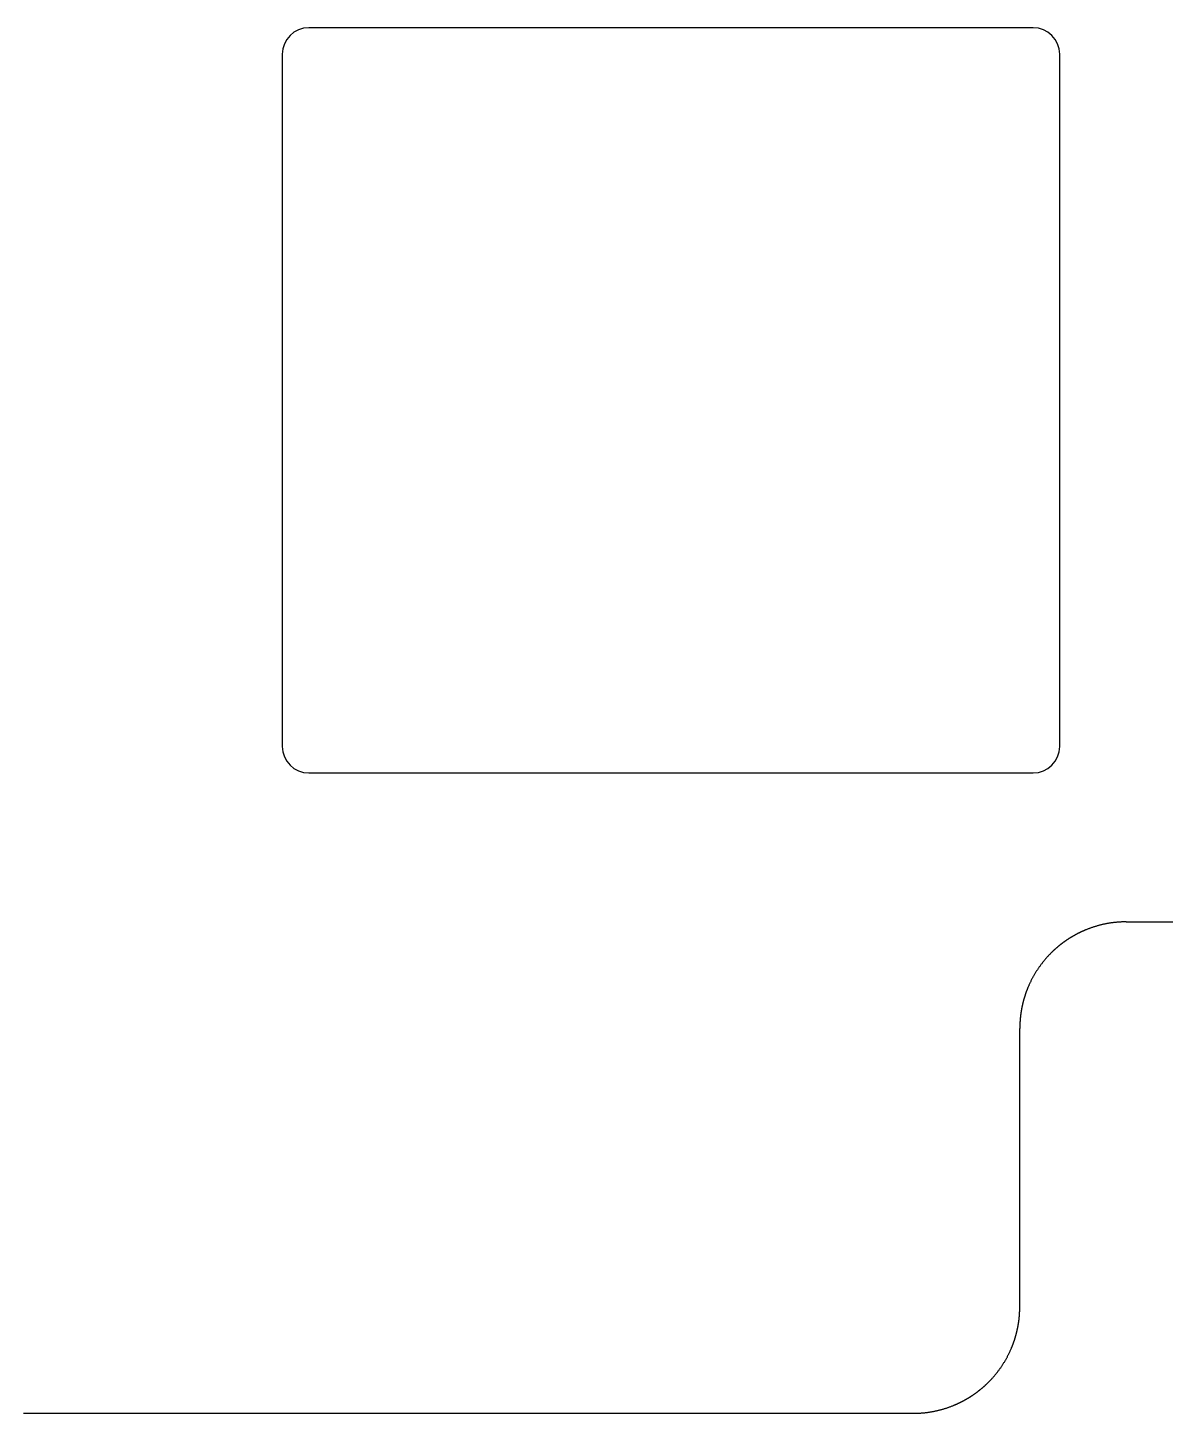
# Model space of a CAD drawing. Header units: millimetres. Extents: x -10 to 277, y -95 to 18.
# Drawn here: x 16.5 to 37.86, y -95.23 to -69.2 of the extents above; entities that cross this region are included whole.
import ezdxf

# ---------------------------------------------------------------- set-up
doc = ezdxf.new("R2010")
doc.units = ezdxf.units.MM
doc.header["$MEASUREMENT"] = 0
doc.layers.get('0').update_dxf_attribs({"linetype": 'CONTINUOUS'})
doc.layers.add('Edge.Cuts', color=53, linetype='CONTINUOUS')

msp = doc.modelspace()

# ---------------------------------------------------------------- linework, layer by layer
msp.add_lwpolyline([(21.775, -83.1975), (35.375, -83.1975, 0.414213562), (35.875, -82.6975), (35.875, -69.6975, 0.414213562), (35.375, -69.1975), (21.775, -69.1975, 0.414212391), (21.275, -69.6975), (21.275, -82.6975, 0.414212391)], format="xyb", close=True)
at = {"layer": 'Edge.Cuts', "linetype": 'Continuous'}
for p, q in [((36.343326, -86.153689), (36.337508, -86.156171)), ((36.349153, -86.151226), (36.343326, -86.153689)), ((36.354987, -86.148781), (36.349153, -86.151226)), ((36.360829, -86.146355), (36.354987, -86.148781)), ((36.372535, -86.141558), (36.360829, -86.146355)), ((36.384272, -86.136835), (36.372535, -86.141558)), ((36.396038, -86.132186), (36.384272, -86.136835)), ((36.407833, -86.127612), (36.396038, -86.132186)), ((36.419656, -86.123113), (36.407833, -86.127612)), ((36.431508, -86.118688), (36.419656, -86.123113)), ((36.443387, -86.114339), (36.431508, -86.118688)), ((36.455294, -86.110065), (36.443387, -86.114339)), ((36.467227, -86.105866), (36.455294, -86.110065)), ((36.479186, -86.101743), (36.467227, -86.105866)), ((36.491171, -86.097696), (36.479186, -86.101743)), ((36.503181, -86.093725), (36.491171, -86.097696)), ((36.515215, -86.089829), (36.503181, -86.093725)), ((36.527274, -86.08601), (36.515215, -86.089829)), ((36.539356, -86.082268), (36.527274, -86.08601)), ((36.551462, -86.078602), (36.539356, -86.082268)), ((36.56359, -86.075013), (36.551462, -86.078602)), ((36.575741, -86.0715), (36.56359, -86.075013)), ((36.587913, -86.068065), (36.575741, -86.0715)), ((36.600106, -86.064706), (36.587913, -86.068065)), ((36.61232, -86.061425), (36.600106, -86.064706)), ((36.624554, -86.058221), (36.61232, -86.061425)), ((36.636809, -86.055095), (36.624554, -86.058221)), ((36.649082, -86.052047), (36.636809, -86.055095)), ((36.661374, -86.049076), (36.649082, -86.052047)), ((36.673684, -86.046183), (36.661374, -86.049076)), ((36.686012, -86.043368), (36.673684, -86.046183)), ((36.698358, -86.040631), (36.686012, -86.043368)), ((36.71072, -86.037972), (36.698358, -86.040631)), ((36.723098, -86.035392), (36.71072, -86.037972)), ((36.735493, -86.03289), (36.723098, -86.035392)), ((36.747902, -86.030466), (36.735493, -86.03289)), ((36.760327, -86.028121), (36.747902, -86.030466)), ((36.772766, -86.025855), (36.760327, -86.028121)), ((36.785219, -86.023667), (36.772766, -86.025855)), ((36.797685, -86.021559), (36.785219, -86.023667)), ((36.810164, -86.019529), (36.797685, -86.021559)), ((36.822656, -86.017578), (36.810164, -86.019529)), ((36.83516, -86.015706), (36.822656, -86.017578)), ((36.847675, -86.013914), (36.83516, -86.015706)), ((36.860202, -86.0122), (36.847675, -86.013914)), ((36.872739, -86.010566), (36.860202, -86.0122)), ((36.885286, -86.009011), (36.872739, -86.010566)), ((36.897843, -86.007536), (36.885286, -86.009011)), ((36.910408, -86.00614), (36.897843, -86.007536)), ((36.922983, -86.004823), (36.910408, -86.00614)), ((36.935566, -86.003586), (36.922983, -86.004823)), ((36.948157, -86.002429), (36.935566, -86.003586)), ((36.960755, -86.001351), (36.948157, -86.002429)), ((36.97336, -86.000353), (36.960755, -86.001351)), ((36.985972, -85.999434), (36.97336, -86.000353)), ((36.99859, -85.998596), (36.985972, -85.999434)), ((37.011213, -85.997837), (36.99859, -85.998596)), ((37.023841, -85.997158), (37.011213, -85.997837)), ((37.036474, -85.996558), (37.023841, -85.997158)), ((37.049111, -85.996039), (37.036474, -85.996558)), ((37.061752, -85.995599), (37.049111, -85.996039)), ((37.074397, -85.99524), (37.061752, -85.995599)), ((37.087044, -85.99496), (37.074397, -85.99524)), ((37.099694, -85.99476), (37.087044, -85.99496)), ((37.112346, -85.99464), (37.099694, -85.99476)), ((37.125, -85.9946), (37.112346, -85.99464)), ((37.125, -85.9946), (39.7085, -85.9946)), ((35.902399, -86.411815), (35.897401, -86.415689)), ((35.907411, -86.407956), (35.902399, -86.411815)), ((35.912434, -86.404114), (35.907411, -86.407956)), ((35.917469, -86.400287), (35.912434, -86.404114)), ((35.922516, -86.396477), (35.917469, -86.400287)), ((35.927576, -86.392682), (35.922516, -86.396477)), ((35.932647, -86.388904), (35.927576, -86.392682)), ((35.937731, -86.385141), (35.932647, -86.388904)), ((35.942826, -86.381395), (35.937731, -86.385141)), ((35.947933, -86.377664), (35.942826, -86.381395)), ((35.953052, -86.37395), (35.947933, -86.377664)), ((35.958183, -86.370252), (35.953052, -86.37395)), ((35.963324, -86.366571), (35.958183, -86.370252)), ((35.968479, -86.362905), (35.963324, -86.366571)), ((35.973644, -86.359257), (35.968479, -86.362905)), ((35.978821, -86.355624), (35.973644, -86.359257)), ((35.984009, -86.352008), (35.978821, -86.355624)), ((35.989209, -86.348408), (35.984009, -86.352008)), ((35.99442, -86.344825), (35.989209, -86.348408)), ((35.999643, -86.341257), (35.99442, -86.344825)), ((36.004876, -86.337707), (35.999643, -86.341257)), ((36.010121, -86.334173), (36.004876, -86.337707)), ((36.015377, -86.330656), (36.010121, -86.334173)), ((36.020645, -86.327156), (36.015377, -86.330656)), ((36.025923, -86.323672), (36.020645, -86.327156)), ((36.031213, -86.320204), (36.025923, -86.323672)), ((36.036513, -86.316754), (36.031213, -86.320204)), ((36.041824, -86.31332), (36.036513, -86.316754)), ((36.047146, -86.309904), (36.041824, -86.31332)), ((36.052479, -86.306503), (36.047146, -86.309904)), ((36.057822, -86.30312), (36.052479, -86.306503)), ((36.063177, -86.299754), (36.057822, -86.30312)), ((36.068542, -86.296405), (36.063177, -86.299754)), ((36.073918, -86.293072), (36.068542, -86.296405)), ((36.079304, -86.289757), (36.073918, -86.293072)), ((36.084701, -86.286458), (36.079304, -86.289757)), ((36.090107, -86.283177), (36.084701, -86.286458)), ((36.095525, -86.279913), (36.090107, -86.283177)), ((36.100953, -86.276666), (36.095525, -86.279913)), ((36.106391, -86.273436), (36.100953, -86.276666)), ((36.111839, -86.270224), (36.106391, -86.273436)), ((36.117298, -86.267028), (36.111839, -86.270224)), ((36.122766, -86.26385), (36.117298, -86.267028)), ((36.128245, -86.260689), (36.122766, -86.26385)), ((36.133733, -86.257545), (36.128245, -86.260689)), ((36.139232, -86.254419), (36.133733, -86.257545)), ((36.14474, -86.25131), (36.139232, -86.254419)), ((36.150259, -86.248219), (36.14474, -86.25131)), ((36.155787, -86.245145), (36.150259, -86.248219)), ((36.161325, -86.242088), (36.155787, -86.245145)), ((36.166872, -86.23905), (36.161325, -86.242088)), ((36.172429, -86.236028), (36.166872, -86.23905)), ((36.177996, -86.233024), (36.172429, -86.236028)), ((36.183572, -86.230038), (36.177996, -86.233024)), ((36.189157, -86.22707), (36.183572, -86.230038)), ((36.194753, -86.224118), (36.189157, -86.22707)), ((36.200357, -86.221185), (36.194753, -86.224118)), ((36.20597, -86.21827), (36.200357, -86.221185)), ((36.211593, -86.215372), (36.20597, -86.21827)), ((36.217225, -86.212492), (36.211593, -86.215372)), ((36.222866, -86.20963), (36.217225, -86.212492)), ((36.228516, -86.206785), (36.222866, -86.20963)), ((36.234175, -86.203959), (36.228516, -86.206785)), ((36.239843, -86.20115), (36.234175, -86.203959)), ((36.24552, -86.19836), (36.239843, -86.20115)), ((36.251206, -86.195587), (36.24552, -86.19836)), ((36.2569, -86.192833), (36.251206, -86.195587)), ((36.262603, -86.190096), (36.2569, -86.192833)), ((36.268315, -86.187377), (36.262603, -86.190096)), ((36.274035, -86.184677), (36.268315, -86.187377)), ((36.279764, -86.181994), (36.274035, -86.184677)), ((36.285501, -86.17933), (36.279764, -86.181994)), ((36.291247, -86.176684), (36.285501, -86.17933)), ((36.297001, -86.174056), (36.291247, -86.176684)), ((36.302763, -86.171446), (36.297001, -86.174056)), ((36.308534, -86.168854), (36.302763, -86.171446)), ((36.314312, -86.166281), (36.308534, -86.168854)), ((36.320099, -86.163726), (36.314312, -86.166281)), ((36.325894, -86.161189), (36.320099, -86.163726)), ((36.331697, -86.158671), (36.325894, -86.161189)), ((36.337508, -86.156171), (36.331697, -86.158671)), ((35.624232, -86.672618), (35.615903, -86.682134)), ((35.632622, -86.663155), (35.624232, -86.672618)), ((35.641072, -86.653745), (35.632622, -86.663155)), ((35.649582, -86.644387), (35.641072, -86.653745)), ((35.658151, -86.635083), (35.649582, -86.644387)), ((35.66678, -86.625833), (35.658151, -86.635083)), ((35.675467, -86.616637), (35.66678, -86.625833)), ((35.684213, -86.607496), (35.675467, -86.616637)), ((35.693018, -86.598409), (35.684213, -86.607496)), ((35.70188, -86.589377), (35.693018, -86.598409)), ((35.7108, -86.5804), (35.70188, -86.589377)), ((35.712433, -86.578769), (35.7108, -86.5804)), ((35.716923, -86.574304), (35.712433, -86.578769)), ((35.721425, -86.569854), (35.716923, -86.574304)), ((35.725942, -86.565418), (35.721425, -86.569854)), ((35.730472, -86.560998), (35.725942, -86.565418)), ((35.735016, -86.556591), (35.730472, -86.560998)), ((35.739574, -86.5522), (35.735016, -86.556591)), ((35.744146, -86.547822), (35.739574, -86.5522)), ((35.74873, -86.54346), (35.744146, -86.547822)), ((35.753329, -86.539111), (35.74873, -86.54346)), ((35.757941, -86.534779), (35.753329, -86.539111)), ((35.762567, -86.53046), (35.757941, -86.534779)), ((35.767206, -86.526157), (35.762567, -86.53046)), ((35.771859, -86.521867), (35.767206, -86.526157)), ((35.776525, -86.517594), (35.771859, -86.521867)), ((35.781204, -86.513335), (35.776525, -86.517594)), ((35.785896, -86.509091), (35.781204, -86.513335)), ((35.790603, -86.504862), (35.785896, -86.509091)), ((35.795322, -86.500648), (35.790603, -86.504862)), ((35.800054, -86.496449), (35.795322, -86.500648)), ((35.804799, -86.492265), (35.800054, -86.496449)), ((35.809558, -86.488096), (35.804799, -86.492265)), ((35.814329, -86.483943), (35.809558, -86.488096)), ((35.819114, -86.479804), (35.814329, -86.483943)), ((35.823911, -86.475682), (35.819114, -86.479804)), ((35.828722, -86.471573), (35.823911, -86.475682)), ((35.833545, -86.467481), (35.828722, -86.471573)), ((35.838382, -86.463404), (35.833545, -86.467481)), ((35.84323, -86.459342), (35.838382, -86.463404)), ((35.848093, -86.455296), (35.84323, -86.459342)), ((35.852966, -86.451265), (35.848093, -86.455296)), ((35.857854, -86.447249), (35.852966, -86.451265)), ((35.862753, -86.44325), (35.857854, -86.447249)), ((35.867666, -86.439265), (35.862753, -86.44325)), ((35.87259, -86.435297), (35.867666, -86.439265)), ((35.877528, -86.431344), (35.87259, -86.435297)), ((35.882477, -86.427407), (35.877528, -86.431344)), ((35.88744, -86.423485), (35.882477, -86.427407)), ((35.892414, -86.419579), (35.88744, -86.423485)), ((35.897401, -86.415689), (35.892414, -86.419579)), ((35.434852, -86.925314), (35.428125, -86.936022)), ((35.441647, -86.914649), (35.434852, -86.925314)), ((35.448509, -86.904028), (35.441647, -86.914649)), ((35.455437, -86.89345), (35.448509, -86.904028)), ((35.462433, -86.882916), (35.455437, -86.89345)), ((35.469494, -86.872427), (35.462433, -86.882916)), ((35.476622, -86.861983), (35.469494, -86.872427)), ((35.483816, -86.851584), (35.476622, -86.861983)), ((35.491075, -86.841232), (35.483816, -86.851584)), ((35.498399, -86.830925), (35.491075, -86.841232)), ((35.505789, -86.820665), (35.498399, -86.830925)), ((35.513243, -86.810452), (35.505789, -86.820665)), ((35.520761, -86.800287), (35.513243, -86.810452)), ((35.528344, -86.790169), (35.520761, -86.800287)), ((35.53599, -86.7801), (35.528344, -86.790169)), ((35.5437, -86.770079), (35.53599, -86.7801)), ((35.551474, -86.760107), (35.5437, -86.770079)), ((35.55931, -86.750184), (35.551474, -86.760107)), ((35.567209, -86.740311), (35.55931, -86.750184)), ((35.57517, -86.730487), (35.567209, -86.740311)), ((35.583194, -86.720715), (35.57517, -86.730487)), ((35.591279, -86.710993), (35.583194, -86.720715)), ((35.599426, -86.701322), (35.591279, -86.710993)), ((35.607634, -86.691702), (35.599426, -86.701322)), ((35.615903, -86.682134), (35.607634, -86.691702)), ((35.292606, -87.193164), (35.287573, -87.204771)), ((35.297713, -87.18159), (35.292606, -87.193164)), ((35.302892, -87.170048), (35.297713, -87.18159)), ((35.308144, -87.158539), (35.302892, -87.170048)), ((35.313469, -87.147063), (35.308144, -87.158539)), ((35.318866, -87.135622), (35.313469, -87.147063)), ((35.324335, -87.124215), (35.318866, -87.135622)), ((35.329876, -87.112843), (35.324335, -87.124215)), ((35.335489, -87.101507), (35.329876, -87.112843)), ((35.341174, -87.090206), (35.335489, -87.101507)), ((35.346929, -87.078942), (35.341174, -87.090206)), ((35.352756, -87.067715), (35.346929, -87.078942)), ((35.358653, -87.056525), (35.352756, -87.067715)), ((35.364621, -87.045372), (35.358653, -87.056525)), ((35.37066, -87.034258), (35.364621, -87.045372)), ((35.376768, -87.023183), (35.37066, -87.034258)), ((35.382946, -87.012146), (35.376768, -87.023183)), ((35.389194, -87.001149), (35.382946, -87.012146)), ((35.39551, -86.990192), (35.389194, -87.001149)), ((35.401896, -86.979276), (35.39551, -86.990192)), ((35.408351, -86.9684), (35.401896, -86.979276)), ((35.414874, -86.957566), (35.408351, -86.9684)), ((35.421466, -86.946773), (35.414874, -86.957566)), ((35.428125, -86.936022), (35.421466, -86.946773)), ((35.199142, -87.455088), (35.197446, -87.46118)), ((35.200859, -87.449), (35.199142, -87.455088)), ((35.202594, -87.442917), (35.200859, -87.449)), ((35.204349, -87.43684), (35.202594, -87.442917)), ((35.206122, -87.430769), (35.204349, -87.43684)), ((35.207915, -87.424703), (35.206122, -87.430769)), ((35.209728, -87.418643), (35.207915, -87.424703)), ((35.211559, -87.412589), (35.209728, -87.418643)), ((35.21341, -87.40654), (35.211559, -87.412589)), ((35.215279, -87.400497), (35.21341, -87.40654)), ((35.217168, -87.394461), (35.215279, -87.400497)), ((35.219076, -87.38843), (35.217168, -87.394461)), ((35.221003, -87.382405), (35.219076, -87.38843)), ((35.222949, -87.376386), (35.221003, -87.382405)), ((35.224914, -87.370374), (35.222949, -87.376386)), ((35.226898, -87.364368), (35.224914, -87.370374)), ((35.228901, -87.358368), (35.226898, -87.364368)), ((35.230923, -87.352374), (35.228901, -87.358368)), ((35.232964, -87.346387), (35.230923, -87.352374)), ((35.235024, -87.340406), (35.232964, -87.346387)), ((35.237102, -87.334432), (35.235024, -87.340406)), ((35.2392, -87.328464), (35.237102, -87.334432)), ((35.241316, -87.322503), (35.2392, -87.328464)), ((35.243452, -87.316548), (35.241316, -87.322503)), ((35.245606, -87.310601), (35.243452, -87.316548)), ((35.247779, -87.30466), (35.245606, -87.310601)), ((35.249971, -87.298726), (35.247779, -87.30466)), ((35.252181, -87.292799), (35.249971, -87.298726)), ((35.25441, -87.286879), (35.252181, -87.292799)), ((35.256658, -87.280967), (35.25441, -87.286879)), ((35.258925, -87.275061), (35.256658, -87.280967)), ((35.26121, -87.269162), (35.258925, -87.275061)), ((35.263514, -87.263271), (35.26121, -87.269162)), ((35.265837, -87.257387), (35.263514, -87.263271)), ((35.268178, -87.251511), (35.265837, -87.257387)), ((35.270538, -87.245642), (35.268178, -87.251511)), ((35.272916, -87.23978), (35.270538, -87.245642)), ((35.275313, -87.233926), (35.272916, -87.23978)), ((35.277728, -87.22808), (35.275313, -87.233926)), ((35.282614, -87.21641), (35.277728, -87.22808)), ((35.287573, -87.204771), (35.282614, -87.21641)), ((35.144653, -87.714861), (35.143779, -87.721123)), ((35.145548, -87.7086), (35.144653, -87.714861)), ((35.146462, -87.702343), (35.145548, -87.7086)), ((35.147396, -87.696088), (35.146462, -87.702343)), ((35.148349, -87.689836), (35.147396, -87.696088)), ((35.149323, -87.683587), (35.148349, -87.689836)), ((35.150316, -87.677342), (35.149323, -87.683587)), ((35.151329, -87.6711), (35.150316, -87.677342)), ((35.152362, -87.664861), (35.151329, -87.6711)), ((35.153415, -87.658625), (35.152362, -87.664861)), ((35.154487, -87.652393), (35.153415, -87.658625)), ((35.155579, -87.646164), (35.154487, -87.652393)), ((35.156691, -87.639939), (35.155579, -87.646164)), ((35.157822, -87.633716), (35.156691, -87.639939)), ((35.158973, -87.627498), (35.157822, -87.633716)), ((35.160144, -87.621283), (35.158973, -87.627498)), ((35.161334, -87.615072), (35.160144, -87.621283)), ((35.162544, -87.608865), (35.161334, -87.615072)), ((35.163774, -87.602662), (35.162544, -87.608865)), ((35.165023, -87.596462), (35.163774, -87.602662)), ((35.166292, -87.590267), (35.165023, -87.596462)), ((35.167581, -87.584075), (35.166292, -87.590267)), ((35.168889, -87.577888), (35.167581, -87.584075)), ((35.170216, -87.571704), (35.168889, -87.577888)), ((35.171564, -87.565525), (35.170216, -87.571704)), ((35.17293, -87.55935), (35.171564, -87.565525)), ((35.174317, -87.55318), (35.17293, -87.55935)), ((35.175723, -87.547013), (35.174317, -87.55318)), ((35.177148, -87.540852), (35.175723, -87.547013)), ((35.178593, -87.534694), (35.177148, -87.540852)), ((35.180057, -87.528542), (35.178593, -87.534694)), ((35.181541, -87.522393), (35.180057, -87.528542)), ((35.183044, -87.51625), (35.181541, -87.522393)), ((35.184567, -87.510111), (35.183044, -87.51625)), ((35.186109, -87.503978), (35.184567, -87.510111)), ((35.18767, -87.497849), (35.186109, -87.503978)), ((35.189251, -87.491725), (35.18767, -87.497849)), ((35.190851, -87.485605), (35.189251, -87.491725)), ((35.192471, -87.479492), (35.190851, -87.485605)), ((35.19411, -87.473383), (35.192471, -87.479492)), ((35.195768, -87.467279), (35.19411, -87.473383)), ((35.197446, -87.46118), (35.195768, -87.467279)), ((35.125113, -87.973301), (35.125056, -87.979631)), ((35.125191, -87.966973), (35.125113, -87.973301)), ((35.125288, -87.960643), (35.125191, -87.966973)), ((35.125405, -87.954316), (35.125288, -87.960643)), ((35.125543, -87.947988), (35.125405, -87.954316)), ((35.1257, -87.941663), (35.125543, -87.947988)), ((35.125877, -87.935336), (35.1257, -87.941663)), ((35.126075, -87.929012), (35.125877, -87.935336)), ((35.126292, -87.922688), (35.126075, -87.929012)), ((35.126529, -87.916365), (35.126292, -87.922688)), ((35.126787, -87.910043), (35.126529, -87.916365)), ((35.127064, -87.903723), (35.126787, -87.910043)), ((35.127361, -87.897402), (35.127064, -87.903723)), ((35.127678, -87.891084), (35.127361, -87.897402)), ((35.128016, -87.884766), (35.127678, -87.891084)), ((35.128373, -87.87845), (35.128016, -87.884766)), ((35.12875, -87.872135), (35.128373, -87.87845)), ((35.129147, -87.865822), (35.12875, -87.872135)), ((35.129564, -87.859509), (35.129147, -87.865822)), ((35.130001, -87.8532), (35.129564, -87.859509)), ((35.130458, -87.84689), (35.130001, -87.8532)), ((35.130935, -87.840583), (35.130458, -87.84689)), ((35.131432, -87.834277), (35.130935, -87.840583)), ((35.131949, -87.827973), (35.131432, -87.834277)), ((35.132485, -87.82167), (35.131949, -87.827973)), ((35.133042, -87.815371), (35.132485, -87.82167)), ((35.133619, -87.809072), (35.133042, -87.815371)), ((35.134215, -87.802776), (35.133619, -87.809072)), ((35.134831, -87.796481), (35.134215, -87.802776)), ((35.135468, -87.790189), (35.134831, -87.796481)), ((35.136124, -87.783898), (35.135468, -87.790189)), ((35.1368, -87.77761), (35.136124, -87.783898)), ((35.137496, -87.771324), (35.1368, -87.77761)), ((35.138212, -87.765041), (35.137496, -87.771324)), ((35.138947, -87.758759), (35.138212, -87.765041)), ((35.139703, -87.75248), (35.138947, -87.758759)), ((35.140478, -87.746203), (35.139703, -87.75248)), ((35.141274, -87.73993), (35.140478, -87.746203)), ((35.142089, -87.733658), (35.141274, -87.73993)), ((35.142924, -87.72739), (35.142089, -87.733658)), ((35.143779, -87.721123), (35.142924, -87.72739)), ((35.125001, -87.992292), (35.125, -87.9946)), ((35.125, -93.226), (35.125, -87.9946)), ((35.125019, -87.98596), (35.125001, -87.992292)), ((35.125056, -87.979631), (35.125019, -87.98596)), ((35.1132, -93.44299), (35.113876, -93.436702)), ((35.113876, -93.436702), (35.114532, -93.430411)), ((35.114532, -93.430411), (35.115169, -93.424119)), ((35.115169, -93.424119), (35.115785, -93.417824)), ((35.115785, -93.417824), (35.116381, -93.411528)), ((35.116381, -93.411528), (35.116958, -93.405229)), ((35.116958, -93.405229), (35.117515, -93.39893)), ((35.117515, -93.39893), (35.118051, -93.392627)), ((35.118051, -93.392627), (35.118568, -93.386323)), ((35.118568, -93.386323), (35.119065, -93.380017)), ((35.119065, -93.380017), (35.119542, -93.37371)), ((35.119542, -93.37371), (35.119999, -93.3674)), ((35.119999, -93.3674), (35.120436, -93.361091)), ((35.120436, -93.361091), (35.120853, -93.354778)), ((35.120853, -93.354778), (35.12125, -93.348465)), ((35.12125, -93.348465), (35.121627, -93.34215)), ((35.121627, -93.34215), (35.121984, -93.335834)), ((35.121984, -93.335834), (35.122322, -93.329516)), ((35.122322, -93.329516), (35.122639, -93.323198)), ((35.122639, -93.323198), (35.122936, -93.316877)), ((35.122936, -93.316877), (35.123213, -93.310557)), ((35.123213, -93.310557), (35.123471, -93.304235)), ((35.123471, -93.304235), (35.123708, -93.297912)), ((35.123708, -93.297912), (35.123925, -93.291588)), ((35.123925, -93.291588), (35.124123, -93.285264)), ((35.124123, -93.285264), (35.1243, -93.278937)), ((35.1243, -93.278937), (35.124457, -93.272612)), ((35.124457, -93.272612), (35.124595, -93.266284)), ((35.124595, -93.266284), (35.124712, -93.259957)), ((35.124712, -93.259957), (35.124809, -93.253627)), ((35.124809, -93.253627), (35.124887, -93.247299)), ((35.124887, -93.247299), (35.124944, -93.240969)), ((35.124944, -93.240969), (35.124981, -93.23464)), ((35.124981, -93.23464), (35.124999, -93.228308)), ((35.124999, -93.228308), (35.125, -93.226)), ((35.066956, -93.70435), (35.068459, -93.698207)), ((35.068459, -93.698207), (35.069943, -93.692058)), ((35.069943, -93.692058), (35.071407, -93.685906)), ((35.071407, -93.685906), (35.072852, -93.679748)), ((35.072852, -93.679748), (35.074277, -93.673587)), ((35.074277, -93.673587), (35.075683, -93.66742)), ((35.075683, -93.66742), (35.07707, -93.66125)), ((35.07707, -93.66125), (35.078436, -93.655075)), ((35.078436, -93.655075), (35.079784, -93.648896)), ((35.079784, -93.648896), (35.081111, -93.642712)), ((35.081111, -93.642712), (35.082419, -93.636525)), ((35.082419, -93.636525), (35.083708, -93.630333)), ((35.083708, -93.630333), (35.084977, -93.624138)), ((35.084977, -93.624138), (35.086226, -93.617938)), ((35.086226, -93.617938), (35.087456, -93.611735)), ((35.087456, -93.611735), (35.088666, -93.605528)), ((35.088666, -93.605528), (35.089856, -93.599317)), ((35.089856, -93.599317), (35.091027, -93.593102)), ((35.091027, -93.593102), (35.092178, -93.586884)), ((35.092178, -93.586884), (35.093309, -93.580661)), ((35.093309, -93.580661), (35.094421, -93.574436)), ((35.094421, -93.574436), (35.095513, -93.568207)), ((35.095513, -93.568207), (35.096585, -93.561975)), ((35.096585, -93.561975), (35.097638, -93.555739)), ((35.097638, -93.555739), (35.098671, -93.5495)), ((35.098671, -93.5495), (35.099684, -93.543258)), ((35.099684, -93.543258), (35.100677, -93.537013)), ((35.100677, -93.537013), (35.101651, -93.530764)), ((35.101651, -93.530764), (35.102604, -93.524512)), ((35.102604, -93.524512), (35.103538, -93.518257)), ((35.103538, -93.518257), (35.104452, -93.512)), ((35.104452, -93.512), (35.105347, -93.505739)), ((35.105347, -93.505739), (35.106221, -93.499477)), ((35.106221, -93.499477), (35.107076, -93.49321)), ((35.107076, -93.49321), (35.107911, -93.486942)), ((35.107911, -93.486942), (35.108726, -93.48067)), ((35.108726, -93.48067), (35.109522, -93.474397)), ((35.109522, -93.474397), (35.110297, -93.46812)), ((35.110297, -93.46812), (35.111053, -93.461841)), ((35.111053, -93.461841), (35.111788, -93.455559)), ((35.111788, -93.455559), (35.112504, -93.449276)), ((35.112504, -93.449276), (35.1132, -93.44299)), ((34.984163, -93.963213), (34.986486, -93.957329)), ((34.986486, -93.957329), (34.98879, -93.951438)), ((34.98879, -93.951438), (34.991075, -93.945539)), ((34.991075, -93.945539), (34.993342, -93.939633)), ((34.993342, -93.939633), (34.99559, -93.933721)), ((34.99559, -93.933721), (34.997819, -93.927801)), ((34.997819, -93.927801), (35.000029, -93.921874)), ((35.000029, -93.921874), (35.002221, -93.91594)), ((35.002221, -93.91594), (35.004394, -93.909999)), ((35.004394, -93.909999), (35.006548, -93.904052)), ((35.006548, -93.904052), (35.008684, -93.898097)), ((35.008684, -93.898097), (35.0108, -93.892136)), ((35.0108, -93.892136), (35.012898, -93.886168)), ((35.012898, -93.886168), (35.014976, -93.880194)), ((35.014976, -93.880194), (35.017036, -93.874213)), ((35.017036, -93.874213), (35.019077, -93.868226)), ((35.019077, -93.868226), (35.021099, -93.862232)), ((35.021099, -93.862232), (35.023102, -93.856232)), ((35.023102, -93.856232), (35.025086, -93.850226)), ((35.025086, -93.850226), (35.027051, -93.844214)), ((35.027051, -93.844214), (35.028997, -93.838195)), ((35.028997, -93.838195), (35.030924, -93.83217)), ((35.030924, -93.83217), (35.032832, -93.826139)), ((35.032832, -93.826139), (35.034721, -93.820103)), ((35.034721, -93.820103), (35.03659, -93.81406)), ((35.03659, -93.81406), (35.038441, -93.808011)), ((35.038441, -93.808011), (35.040272, -93.801957)), ((35.040272, -93.801957), (35.042085, -93.795897)), ((35.042085, -93.795897), (35.043878, -93.789831)), ((35.043878, -93.789831), (35.045651, -93.78376)), ((35.045651, -93.78376), (35.047406, -93.777683)), ((35.047406, -93.777683), (35.049141, -93.7716)), ((35.049141, -93.7716), (35.050858, -93.765512)), ((35.050858, -93.765512), (35.052554, -93.75942)), ((35.052554, -93.75942), (35.054232, -93.753321)), ((35.054232, -93.753321), (35.05589, -93.747217)), ((35.05589, -93.747217), (35.057529, -93.741108)), ((35.057529, -93.741108), (35.059149, -93.734995)), ((35.059149, -93.734995), (35.060749, -93.728875)), ((35.060749, -93.728875), (35.06233, -93.722751)), ((35.06233, -93.722751), (35.063891, -93.716622)), ((35.063891, -93.716622), (35.065433, -93.710489)), ((35.065433, -93.710489), (35.066956, -93.70435)), ((34.85449, -94.230408), (34.860806, -94.219451)), ((34.860806, -94.219451), (34.867054, -94.208454)), ((34.867054, -94.208454), (34.873232, -94.197417)), ((34.873232, -94.197417), (34.87934, -94.186342)), ((34.87934, -94.186342), (34.885379, -94.175228)), ((34.885379, -94.175228), (34.891347, -94.164075)), ((34.891347, -94.164075), (34.897244, -94.152885)), ((34.897244, -94.152885), (34.903071, -94.141658)), ((34.903071, -94.141658), (34.908826, -94.130394)), ((34.908826, -94.130394), (34.914511, -94.119093)), ((34.914511, -94.119093), (34.920124, -94.107757)), ((34.920124, -94.107757), (34.925665, -94.096385)), ((34.925665, -94.096385), (34.931134, -94.084978)), ((34.931134, -94.084978), (34.936531, -94.073537)), ((34.936531, -94.073537), (34.941856, -94.062061)), ((34.941856, -94.062061), (34.947108, -94.050552)), ((34.947108, -94.050552), (34.952287, -94.03901)), ((34.952287, -94.03901), (34.957394, -94.027436)), ((34.957394, -94.027436), (34.962427, -94.015829)), ((34.962427, -94.015829), (34.967386, -94.00419)), ((34.967386, -94.00419), (34.972272, -93.99252)), ((34.972272, -93.99252), (34.974687, -93.986674)), ((34.974687, -93.986674), (34.977084, -93.98082)), ((34.977084, -93.98082), (34.979462, -93.974958)), ((34.979462, -93.974958), (34.981822, -93.969089)), ((34.981822, -93.969089), (34.984163, -93.963213)), ((34.67483, -94.490113), (34.682791, -94.480289)), ((34.682791, -94.480289), (34.69069, -94.470416)), ((34.69069, -94.470416), (34.698526, -94.460493)), ((34.698526, -94.460493), (34.7063, -94.450521)), ((34.7063, -94.450521), (34.71401, -94.4405)), ((34.71401, -94.4405), (34.721656, -94.430431)), ((34.721656, -94.430431), (34.729239, -94.420313)), ((34.729239, -94.420313), (34.736757, -94.410148)), ((34.736757, -94.410148), (34.744211, -94.399935)), ((34.744211, -94.399935), (34.751601, -94.389675)), ((34.751601, -94.389675), (34.758925, -94.379368)), ((34.758925, -94.379368), (34.766184, -94.369016)), ((34.766184, -94.369016), (34.773378, -94.358617)), ((34.773378, -94.358617), (34.780506, -94.348173)), ((34.780506, -94.348173), (34.787567, -94.337684)), ((34.787567, -94.337684), (34.794563, -94.32715)), ((34.794563, -94.32715), (34.801491, -94.316572)), ((34.801491, -94.316572), (34.808353, -94.305951)), ((34.808353, -94.305951), (34.815148, -94.295286)), ((34.815148, -94.295286), (34.821875, -94.284578)), ((34.821875, -94.284578), (34.828534, -94.273827)), ((34.828534, -94.273827), (34.835126, -94.263034)), ((34.835126, -94.263034), (34.841649, -94.2522)), ((34.841649, -94.2522), (34.848104, -94.241324)), ((34.848104, -94.241324), (34.85449, -94.230408)), ((34.426089, -94.744918), (34.430886, -94.740796)), ((34.430886, -94.740796), (34.435671, -94.736657)), ((34.435671, -94.736657), (34.440442, -94.732504)), ((34.440442, -94.732504), (34.445201, -94.728335)), ((34.445201, -94.728335), (34.449946, -94.724151)), ((34.449946, -94.724151), (34.454678, -94.719952)), ((34.454678, -94.719952), (34.459397, -94.715738)), ((34.459397, -94.715738), (34.464104, -94.711509)), ((34.464104, -94.711509), (34.468796, -94.707265)), ((34.468796, -94.707265), (34.473475, -94.703006)), ((34.473475, -94.703006), (34.478141, -94.698733)), ((34.478141, -94.698733), (34.482794, -94.694443)), ((34.482794, -94.694443), (34.487433, -94.69014)), ((34.487433, -94.69014), (34.492059, -94.685821)), ((34.492059, -94.685821), (34.496671, -94.681489)), ((34.496671, -94.681489), (34.50127, -94.67714)), ((34.50127, -94.67714), (34.505854, -94.672778)), ((34.505854, -94.672778), (34.510426, -94.6684)), ((34.510426, -94.6684), (34.514984, -94.664009)), ((34.514984, -94.664009), (34.519528, -94.659602)), ((34.519528, -94.659602), (34.524058, -94.655182)), ((34.524058, -94.655182), (34.528575, -94.650746)), ((34.528575, -94.650746), (34.533077, -94.646296)), ((34.533077, -94.646296), (34.537567, -94.641831)), ((34.537567, -94.641831), (34.5392, -94.6402)), ((34.5392, -94.6402), (34.54812, -94.631223)), ((34.54812, -94.631223), (34.556982, -94.622191)), ((34.556982, -94.622191), (34.565787, -94.613104)), ((34.565787, -94.613104), (34.574533, -94.603963)), ((34.574533, -94.603963), (34.58322, -94.594767)), ((34.58322, -94.594767), (34.591849, -94.585517)), ((34.591849, -94.585517), (34.600418, -94.576213)), ((34.600418, -94.576213), (34.608928, -94.566855)), ((34.608928, -94.566855), (34.617378, -94.557445)), ((34.617378, -94.557445), (34.625768, -94.547982)), ((34.625768, -94.547982), (34.634097, -94.538466)), ((34.634097, -94.538466), (34.642366, -94.528898)), ((34.642366, -94.528898), (34.650574, -94.519278)), ((34.650574, -94.519278), (34.658721, -94.509607)), ((34.658721, -94.509607), (34.666806, -94.499885)), ((34.666806, -94.499885), (34.67483, -94.490113)), ((34.038407, -95.005228), (34.04403, -95.00233)), ((34.04403, -95.00233), (34.049643, -94.999415)), ((34.049643, -94.999415), (34.055247, -94.996482)), ((34.055247, -94.996482), (34.060843, -94.99353)), ((34.060843, -94.99353), (34.066428, -94.990562)), ((34.066428, -94.990562), (34.072004, -94.987576)), ((34.072004, -94.987576), (34.077571, -94.984572)), ((34.077571, -94.984572), (34.083128, -94.98155)), ((34.083128, -94.98155), (34.088675, -94.978512)), ((34.088675, -94.978512), (34.094213, -94.975455)), ((34.094213, -94.975455), (34.099741, -94.972381)), ((34.099741, -94.972381), (34.10526, -94.96929)), ((34.10526, -94.96929), (34.110768, -94.966181)), ((34.110768, -94.966181), (34.116267, -94.963055)), ((34.116267, -94.963055), (34.121755, -94.959911)), ((34.121755, -94.959911), (34.127234, -94.95675)), ((34.127234, -94.95675), (34.132702, -94.953572)), ((34.132702, -94.953572), (34.138161, -94.950376)), ((34.138161, -94.950376), (34.143609, -94.947164)), ((34.143609, -94.947164), (34.149047, -94.943934)), ((34.149047, -94.943934), (34.154475, -94.940687)), ((34.154475, -94.940687), (34.159893, -94.937423)), ((34.159893, -94.937423), (34.165299, -94.934142)), ((34.165299, -94.934142), (34.170696, -94.930843)), ((34.170696, -94.930843), (34.176082, -94.927528)), ((34.176082, -94.927528), (34.181458, -94.924195)), ((34.181458, -94.924195), (34.186823, -94.920846)), ((34.186823, -94.920846), (34.192178, -94.91748)), ((34.192178, -94.91748), (34.197521, -94.914097)), ((34.197521, -94.914097), (34.202854, -94.910696)), ((34.202854, -94.910696), (34.208176, -94.90728)), ((34.208176, -94.90728), (34.213487, -94.903846)), ((34.213487, -94.903846), (34.218787, -94.900396)), ((34.218787, -94.900396), (34.224077, -94.896928)), ((34.224077, -94.896928), (34.229355, -94.893444)), ((34.229355, -94.893444), (34.234623, -94.889944)), ((34.234623, -94.889944), (34.239879, -94.886427)), ((34.239879, -94.886427), (34.245124, -94.882893)), ((34.245124, -94.882893), (34.250357, -94.879343)), ((34.250357, -94.879343), (34.25558, -94.875775)), ((34.25558, -94.875775), (34.260791, -94.872192)), ((34.260791, -94.872192), (34.265991, -94.868592)), ((34.265991, -94.868592), (34.271179, -94.864976)), ((34.271179, -94.864976), (34.276356, -94.861343)), ((34.276356, -94.861343), (34.281521, -94.857695)), ((34.281521, -94.857695), (34.286676, -94.854029)), ((34.286676, -94.854029), (34.291817, -94.850348)), ((34.291817, -94.850348), (34.296948, -94.84665)), ((34.296948, -94.84665), (34.302067, -94.842936)), ((34.302067, -94.842936), (34.307174, -94.839205)), ((34.307174, -94.839205), (34.312269, -94.835459)), ((34.312269, -94.835459), (34.317353, -94.831696)), ((34.317353, -94.831696), (34.322424, -94.827918)), ((34.322424, -94.827918), (34.327484, -94.824123)), ((34.327484, -94.824123), (34.332531, -94.820313)), ((34.332531, -94.820313), (34.337566, -94.816486)), ((34.337566, -94.816486), (34.342589, -94.812644)), ((34.342589, -94.812644), (34.347601, -94.808785)), ((34.347601, -94.808785), (34.352599, -94.804911)), ((34.352599, -94.804911), (34.357586, -94.801021)), ((34.357586, -94.801021), (34.36256, -94.797115)), ((34.36256, -94.797115), (34.367523, -94.793193)), ((34.367523, -94.793193), (34.372472, -94.789256)), ((34.372472, -94.789256), (34.37741, -94.785303)), ((34.37741, -94.785303), (34.382334, -94.781335)), ((34.382334, -94.781335), (34.387247, -94.77735)), ((34.387247, -94.77735), (34.392146, -94.773351)), ((34.392146, -94.773351), (34.397034, -94.769335)), ((34.397034, -94.769335), (34.401907, -94.765304)), ((34.401907, -94.765304), (34.40677, -94.761258)), ((34.40677, -94.761258), (34.411618, -94.757196)), ((34.411618, -94.757196), (34.416455, -94.753119)), ((34.416455, -94.753119), (34.421278, -94.749027)), ((34.421278, -94.749027), (34.426089, -94.744918)), ((16.4166, -95.226), (33.125, -95.226)), ((33.125, -95.226), (33.137654, -95.22596)), ((33.137654, -95.22596), (33.150306, -95.22584)), ((33.150306, -95.22584), (33.162956, -95.22564)), ((33.162956, -95.22564), (33.175603, -95.22536)), ((33.175603, -95.22536), (33.188248, -95.225001)), ((33.188248, -95.225001), (33.200889, -95.224561)), ((33.200889, -95.224561), (33.213526, -95.224042)), ((33.213526, -95.224042), (33.226159, -95.223442)), ((33.226159, -95.223442), (33.238787, -95.222763)), ((33.238787, -95.222763), (33.25141, -95.222004)), ((33.25141, -95.222004), (33.264028, -95.221166)), ((33.264028, -95.221166), (33.27664, -95.220247)), ((33.27664, -95.220247), (33.289245, -95.219249)), ((33.289245, -95.219249), (33.301843, -95.218171)), ((33.301843, -95.218171), (33.314434, -95.217014)), ((33.314434, -95.217014), (33.327017, -95.215777)), ((33.327017, -95.215777), (33.339592, -95.21446)), ((33.339592, -95.21446), (33.352157, -95.213064)), ((33.352157, -95.213064), (33.364714, -95.211589)), ((33.364714, -95.211589), (33.377261, -95.210034)), ((33.377261, -95.210034), (33.389798, -95.2084)), ((33.389798, -95.2084), (33.402325, -95.206686)), ((33.402325, -95.206686), (33.41484, -95.204894)), ((33.41484, -95.204894), (33.427344, -95.203022)), ((33.427344, -95.203022), (33.439836, -95.201071)), ((33.439836, -95.201071), (33.452315, -95.199041)), ((33.452315, -95.199041), (33.464781, -95.196933)), ((33.464781, -95.196933), (33.477234, -95.194745)), ((33.477234, -95.194745), (33.489673, -95.192479)), ((33.489673, -95.192479), (33.502098, -95.190134)), ((33.502098, -95.190134), (33.514507, -95.18771)), ((33.514507, -95.18771), (33.526902, -95.185208)), ((33.526902, -95.185208), (33.53928, -95.182628)), ((33.53928, -95.182628), (33.551642, -95.179969)), ((33.551642, -95.179969), (33.563988, -95.177232)), ((33.563988, -95.177232), (33.576316, -95.174417)), ((33.576316, -95.174417), (33.588626, -95.171524)), ((33.588626, -95.171524), (33.600918, -95.168553)), ((33.600918, -95.168553), (33.613191, -95.165505)), ((33.613191, -95.165505), (33.625446, -95.162379)), ((33.625446, -95.162379), (33.63768, -95.159175)), ((33.63768, -95.159175), (33.649894, -95.155894)), ((33.649894, -95.155894), (33.662087, -95.152535)), ((33.662087, -95.152535), (33.674259, -95.1491)), ((33.674259, -95.1491), (33.68641, -95.145587)), ((33.68641, -95.145587), (33.698538, -95.141998)), ((33.698538, -95.141998), (33.710644, -95.138332)), ((33.710644, -95.138332), (33.722726, -95.13459)), ((33.722726, -95.13459), (33.734785, -95.130771)), ((33.734785, -95.130771), (33.746819, -95.126875)), ((33.746819, -95.126875), (33.758829, -95.122904)), ((33.758829, -95.122904), (33.770814, -95.118857)), ((33.770814, -95.118857), (33.782773, -95.114734)), ((33.782773, -95.114734), (33.794706, -95.110535)), ((33.794706, -95.110535), (33.806613, -95.106261)), ((33.806613, -95.106261), (33.818492, -95.101912)), ((33.818492, -95.101912), (33.830344, -95.097487)), ((33.830344, -95.097487), (33.842167, -95.092988)), ((33.842167, -95.092988), (33.853962, -95.088414)), ((33.853962, -95.088414), (33.865728, -95.083765)), ((33.865728, -95.083765), (33.877465, -95.079042)), ((33.877465, -95.079042), (33.889171, -95.074245)), ((33.889171, -95.074245), (33.895013, -95.071819)), ((33.895013, -95.071819), (33.900847, -95.069374)), ((33.900847, -95.069374), (33.906674, -95.066911)), ((33.906674, -95.066911), (33.912492, -95.064429)), ((33.912492, -95.064429), (33.918303, -95.061929)), ((33.918303, -95.061929), (33.924106, -95.059411)), ((33.924106, -95.059411), (33.929901, -95.056874)), ((33.929901, -95.056874), (33.935688, -95.054319)), ((33.935688, -95.054319), (33.941466, -95.051746)), ((33.941466, -95.051746), (33.947237, -95.049154)), ((33.947237, -95.049154), (33.952999, -95.046544)), ((33.952999, -95.046544), (33.958753, -95.043916)), ((33.958753, -95.043916), (33.964499, -95.04127)), ((33.964499, -95.04127), (33.970236, -95.038606)), ((33.970236, -95.038606), (33.975965, -95.035923)), ((33.975965, -95.035923), (33.981685, -95.033223)), ((33.981685, -95.033223), (33.987397, -95.030504)), ((33.987397, -95.030504), (33.9931, -95.027767)), ((33.9931, -95.027767), (33.998794, -95.025013)), ((33.998794, -95.025013), (34.00448, -95.02224)), ((34.00448, -95.02224), (34.010157, -95.01945)), ((34.010157, -95.01945), (34.015825, -95.016641)), ((34.015825, -95.016641), (34.021484, -95.013815)), ((34.021484, -95.013815), (34.027134, -95.01097)), ((34.027134, -95.01097), (34.032775, -95.008108)), ((34.032775, -95.008108), (34.038407, -95.005228))]:
    msp.add_line(p, q, dxfattribs=at)

doc.saveas('drawing.dxf')
